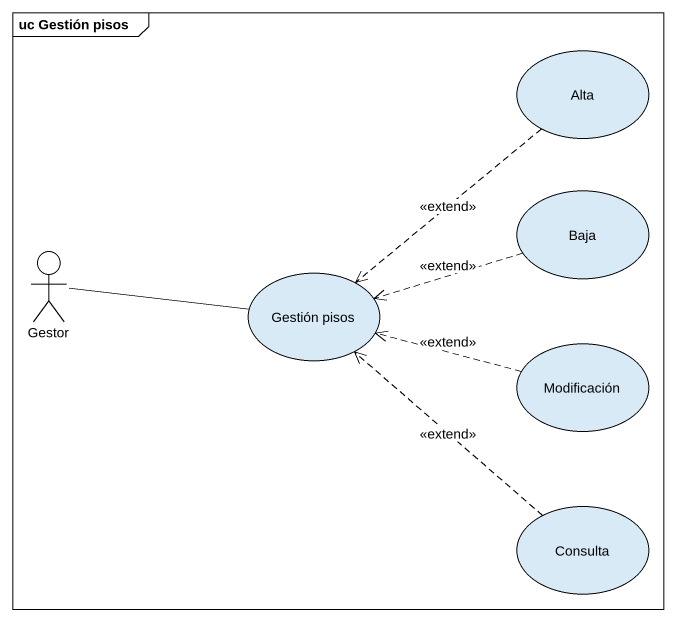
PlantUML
@startuml
mainframe uc Gestión pisos
usecase Alta
usecase Baja
actor Gestor
usecase "Gestión pisos" as Gestión_pisos
usecase Modificación
usecase Consulta
Alta ..> Gestión_pisos : <<extend>>
Baja .left.> Gestión_pisos : <<extend>>
Gestor -right- Gestión_pisos
Modificación .left.> Gestión_pisos : <<extend>>
Consulta .up.> Gestión_pisos : <<extend>>
@enduml
